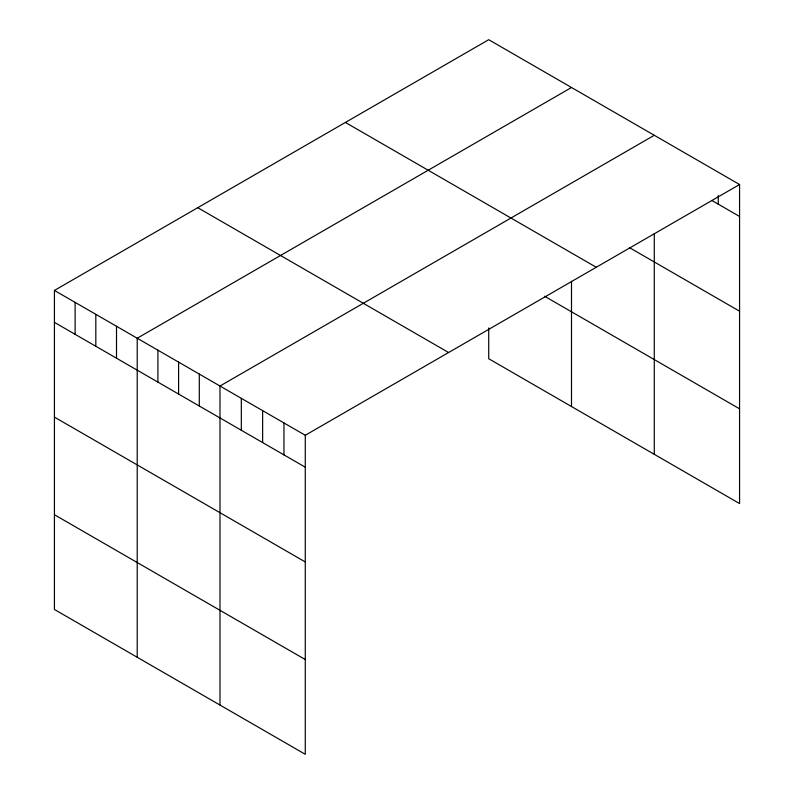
<?xml version="1.0" encoding="UTF-8"?>
<svg xmlns="http://www.w3.org/2000/svg" width="794" height="794" viewBox="0 0 794 794"><rect width="100%" height="100%" fill="white"/><g stroke="black" fill="none" stroke-linecap="round" stroke-linejoin="round"><path stroke-width="1.19" d="M739.571 184.526L305.283 435.271L305.283 754.3L54.429 609.474L54.429 290.435L488.717 39.7L739.571 184.526L739.571 503.565L488.717 358.729L488.717 327.942M571.501 87.499L137.213 338.234L137.213 657.263M654.286 135.288L219.988 386.023L219.988 705.062M711.851 200.465L739.571 216.464M629.444 247.629L739.571 311.208M345.4 122.445L596.254 267.27M544.595 296.251L739.571 408.821M197.746 207.691L448.6 352.526M54.429 290.435L305.283 435.271M54.429 322.374L305.283 467.2M54.429 417.118L305.283 561.944M54.429 514.73L305.283 659.556M718.252 195.562L718.252 204.157M654.286 233.545L654.286 454.317M571.501 281.284L571.501 406.528M283.964 422.954L283.964 454.893M262.635 410.647L262.635 442.586M241.316 398.33L241.316 430.269M199.294 374.073L199.294 406.012M178.6 362.124L178.6 394.062M157.907 350.174L157.907 382.113M116.51 326.284L116.51 358.213M95.816 314.335L95.816 346.273M75.122 302.385L75.122 334.324"/></g></svg>
